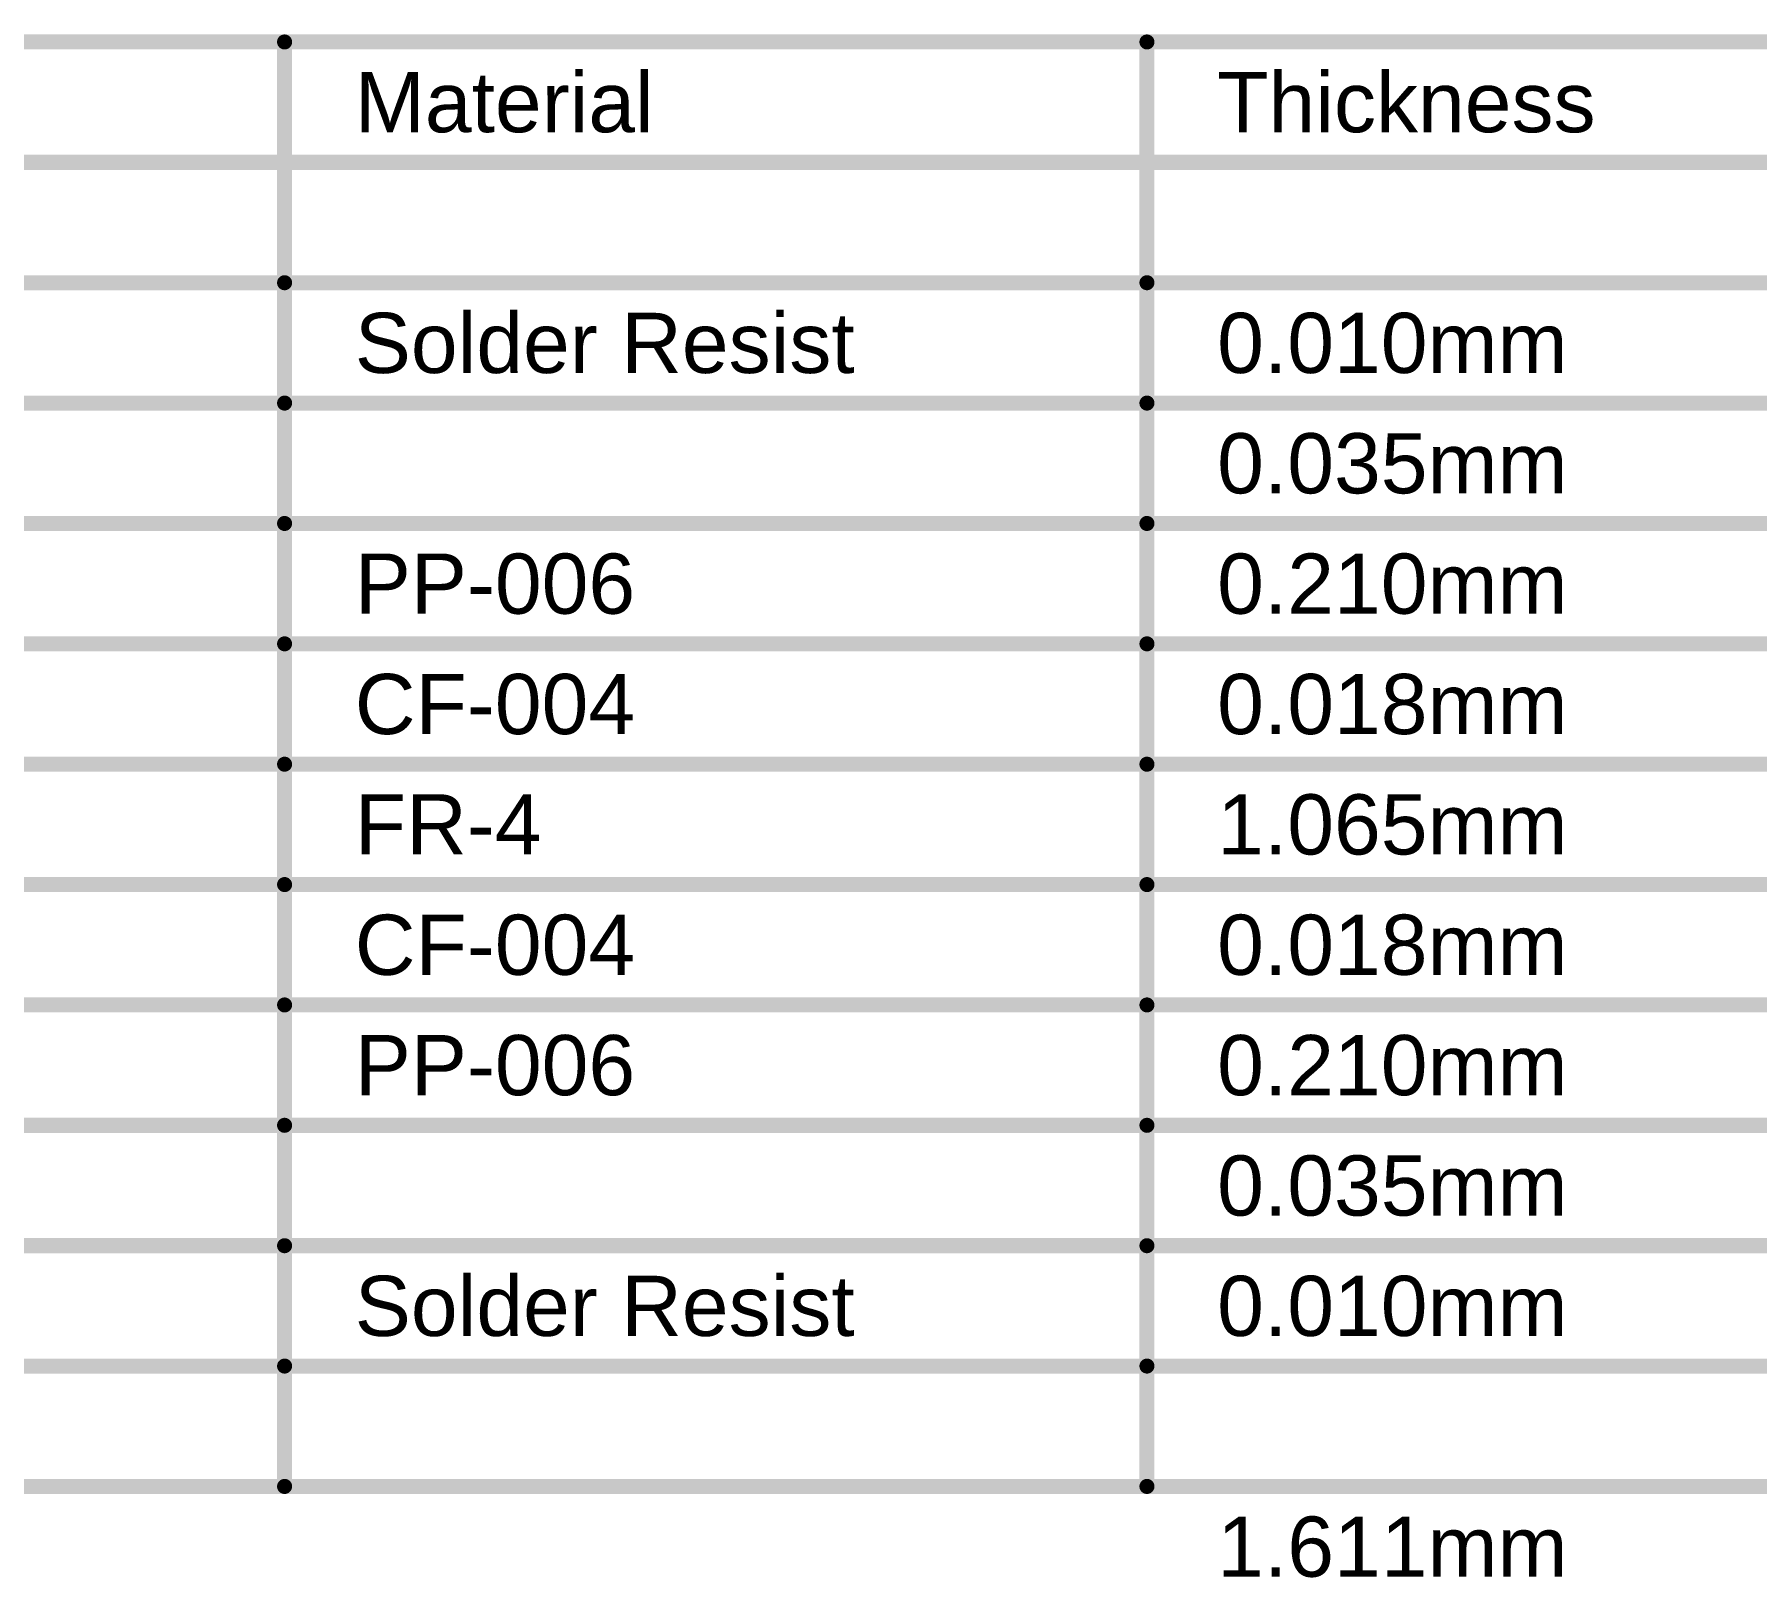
# Model space of a CAD drawing. Header units: inches. Extents: x 24 to 500, y 68 to 269.
# Drawn here: x 412.69 to 456.3, y 216.21 to 255.28 of the extents above; entities that cross this region are included whole.
import ezdxf

# ---------------------------------------------------------------- set-up
doc = ezdxf.new("R2010")
doc.units = ezdxf.units.IN
doc.layers.add('Fabrication', color=76, linetype='Continuous')
doc.styles.add('Arial', font='', dxfattribs={"height": 0.2})
doc.styles.get('Arial').set_extended_font_data('Arial')

msp = doc.modelspace()

# ---------------------------------------------------------------- linework, layer by layer
at = {"layer": 'Fabrication'}
for points in [[(384.997, 255.092, 0.381, 0.381, 0), (500.282, 255.092, 0.381, 0.381, 0)], [(419.024, 218.516, 0.381, 0.381, 0), (419.024, 255.092, 0.381, 0.381, 0)], [(440.862, 218.516, 0.381, 0.381, 0), (440.862, 255.092, 0.381, 0.381, 0)], [(384.997, 252.044, 0.381, 0.381, 0), (500.282, 252.044, 0.381, 0.381, 0)], [(395.408, 248.996, 0.381, 0.381, 0), (419.024, 248.996, 0.381, 0.381, 0)], [(419.024, 248.996, 0.381, 0.381, 0), (440.862, 248.996, 0.381, 0.381, 0)], [(440.862, 248.996, 0.381, 0.381, 0), (457.368, 248.996, 0.381, 0.381, 0)], [(395.408, 245.948, 0.381, 0.381, 0), (419.024, 245.948, 0.381, 0.381, 0)], [(419.024, 245.948, 0.381, 0.381, 0), (440.862, 245.948, 0.381, 0.381, 0)], [(440.862, 245.948, 0.381, 0.381, 0), (457.368, 245.948, 0.381, 0.381, 0)], [(395.408, 242.9, 0.381, 0.381, 0), (419.024, 242.9, 0.381, 0.381, 0)], [(419.024, 242.9, 0.381, 0.381, 0), (440.862, 242.9, 0.381, 0.381, 0)], [(440.862, 242.9, 0.381, 0.381, 0), (457.368, 242.9, 0.381, 0.381, 0)], [(395.408, 239.852, 0.381, 0.381, 0), (419.024, 239.852, 0.381, 0.381, 0)], [(419.024, 239.852, 0.381, 0.381, 0), (440.862, 239.852, 0.381, 0.381, 0)], [(440.862, 239.852, 0.381, 0.381, 0), (457.368, 239.852, 0.381, 0.381, 0)], [(395.408, 236.804, 0.381, 0.381, 0), (419.024, 236.804, 0.381, 0.381, 0)], [(419.024, 236.804, 0.381, 0.381, 0), (440.862, 236.804, 0.381, 0.381, 0)], [(440.862, 236.804, 0.381, 0.381, 0), (457.368, 236.804, 0.381, 0.381, 0)], [(395.408, 233.756, 0.381, 0.381, 0), (419.024, 233.756, 0.381, 0.381, 0)], [(419.024, 233.756, 0.381, 0.381, 0), (440.862, 233.756, 0.381, 0.381, 0)], [(440.862, 233.756, 0.381, 0.381, 0), (457.368, 233.756, 0.381, 0.381, 0)], [(395.408, 230.708, 0.381, 0.381, 0), (419.024, 230.708, 0.381, 0.381, 0)], [(419.024, 230.708, 0.381, 0.381, 0), (440.862, 230.708, 0.381, 0.381, 0)], [(440.862, 230.708, 0.381, 0.381, 0), (457.368, 230.708, 0.381, 0.381, 0)], [(395.408, 227.66, 0.381, 0.381, 0), (419.024, 227.66, 0.381, 0.381, 0)], [(419.024, 227.66, 0.381, 0.381, 0), (440.862, 227.66, 0.381, 0.381, 0)], [(440.862, 227.66, 0.381, 0.381, 0), (457.368, 227.66, 0.381, 0.381, 0)], [(395.408, 224.612, 0.381, 0.381, 0), (419.024, 224.612, 0.381, 0.381, 0)], [(419.024, 224.612, 0.381, 0.381, 0), (440.862, 224.612, 0.381, 0.381, 0)], [(440.862, 224.612, 0.381, 0.381, 0), (457.368, 224.612, 0.381, 0.381, 0)], [(395.408, 221.564, 0.381, 0.381, 0), (419.024, 221.564, 0.381, 0.381, 0)], [(419.024, 221.564, 0.381, 0.381, 0), (440.862, 221.564, 0.381, 0.381, 0)], [(440.862, 221.564, 0.381, 0.381, 0), (457.368, 221.564, 0.381, 0.381, 0)], [(395.408, 218.516, 0.381, 0.381, 0), (419.024, 218.516, 0.381, 0.381, 0)], [(419.024, 218.516, 0.381, 0.381, 0), (440.862, 218.516, 0.381, 0.381, 0)], [(440.862, 218.516, 0.381, 0.381, 0), (457.368, 218.516, 0.381, 0.381, 0)]]:
    msp.add_lwpolyline(points, format="xyseb", dxfattribs=at)
for points in [[(418.929, 255.092, 0.191, 0.191, 1), (419.119, 255.092, 0.191, 0.191, 1)], [(440.767, 255.092, 0.191, 0.191, 1), (440.957, 255.092, 0.191, 0.191, 1)], [(418.929, 248.996, 0.191, 0.191, 1), (419.119, 248.996, 0.191, 0.191, 1)], [(418.929, 248.996, 0.191, 0.191, 1), (419.119, 248.996, 0.191, 0.191, 1)], [(440.767, 248.996, 0.191, 0.191, 1), (440.957, 248.996, 0.191, 0.191, 1)], [(440.767, 248.996, 0.191, 0.191, 1), (440.957, 248.996, 0.191, 0.191, 1)], [(418.929, 245.948, 0.191, 0.191, 1), (419.119, 245.948, 0.191, 0.191, 1)], [(418.929, 245.948, 0.191, 0.191, 1), (419.119, 245.948, 0.191, 0.191, 1)], [(440.767, 245.948, 0.191, 0.191, 1), (440.957, 245.948, 0.191, 0.191, 1)], [(440.767, 245.948, 0.191, 0.191, 1), (440.957, 245.948, 0.191, 0.191, 1)], [(418.929, 242.9, 0.191, 0.191, 1), (419.119, 242.9, 0.191, 0.191, 1)], [(418.929, 242.9, 0.191, 0.191, 1), (419.119, 242.9, 0.191, 0.191, 1)], [(440.767, 242.9, 0.191, 0.191, 1), (440.957, 242.9, 0.191, 0.191, 1)], [(440.767, 242.9, 0.191, 0.191, 1), (440.957, 242.9, 0.191, 0.191, 1)], [(418.929, 239.852, 0.191, 0.191, 1), (419.119, 239.852, 0.191, 0.191, 1)], [(418.929, 239.852, 0.191, 0.191, 1), (419.119, 239.852, 0.191, 0.191, 1)], [(440.767, 239.852, 0.191, 0.191, 1), (440.957, 239.852, 0.191, 0.191, 1)], [(440.767, 239.852, 0.191, 0.191, 1), (440.957, 239.852, 0.191, 0.191, 1)], [(418.929, 236.804, 0.191, 0.191, 1), (419.119, 236.804, 0.191, 0.191, 1)], [(418.929, 236.804, 0.191, 0.191, 1), (419.119, 236.804, 0.191, 0.191, 1)], [(440.767, 236.804, 0.191, 0.191, 1), (440.957, 236.804, 0.191, 0.191, 1)], [(440.767, 236.804, 0.191, 0.191, 1), (440.957, 236.804, 0.191, 0.191, 1)], [(418.929, 233.756, 0.191, 0.191, 1), (419.119, 233.756, 0.191, 0.191, 1)], [(418.929, 233.756, 0.191, 0.191, 1), (419.119, 233.756, 0.191, 0.191, 1)], [(440.767, 233.756, 0.191, 0.191, 1), (440.957, 233.756, 0.191, 0.191, 1)], [(440.767, 233.756, 0.191, 0.191, 1), (440.957, 233.756, 0.191, 0.191, 1)], [(418.929, 230.708, 0.191, 0.191, 1), (419.119, 230.708, 0.191, 0.191, 1)], [(418.929, 230.708, 0.191, 0.191, 1), (419.119, 230.708, 0.191, 0.191, 1)], [(440.767, 230.708, 0.191, 0.191, 1), (440.957, 230.708, 0.191, 0.191, 1)], [(440.767, 230.708, 0.191, 0.191, 1), (440.957, 230.708, 0.191, 0.191, 1)], [(418.929, 227.66, 0.191, 0.191, 1), (419.119, 227.66, 0.191, 0.191, 1)], [(418.929, 227.66, 0.191, 0.191, 1), (419.119, 227.66, 0.191, 0.191, 1)], [(440.767, 227.66, 0.191, 0.191, 1), (440.957, 227.66, 0.191, 0.191, 1)], [(440.767, 227.66, 0.191, 0.191, 1), (440.957, 227.66, 0.191, 0.191, 1)], [(418.929, 224.612, 0.191, 0.191, 1), (419.119, 224.612, 0.191, 0.191, 1)], [(418.929, 224.612, 0.191, 0.191, 1), (419.119, 224.612, 0.191, 0.191, 1)], [(440.767, 224.612, 0.191, 0.191, 1), (440.957, 224.612, 0.191, 0.191, 1)], [(440.767, 224.612, 0.191, 0.191, 1), (440.957, 224.612, 0.191, 0.191, 1)], [(418.929, 221.564, 0.191, 0.191, 1), (419.119, 221.564, 0.191, 0.191, 1)], [(418.929, 221.564, 0.191, 0.191, 1), (419.119, 221.564, 0.191, 0.191, 1)], [(440.767, 221.564, 0.191, 0.191, 1), (440.957, 221.564, 0.191, 0.191, 1)], [(440.767, 221.564, 0.191, 0.191, 1), (440.957, 221.564, 0.191, 0.191, 1)], [(418.929, 218.516, 0.191, 0.191, 1), (419.119, 218.516, 0.191, 0.191, 1)], [(418.929, 218.516, 0.191, 0.191, 1), (419.119, 218.516, 0.191, 0.191, 1)], [(418.929, 218.516, 0.191, 0.191, 1), (419.119, 218.516, 0.191, 0.191, 1)], [(440.767, 218.516, 0.191, 0.191, 1), (440.957, 218.516, 0.191, 0.191, 1)], [(440.767, 218.516, 0.191, 0.191, 1), (440.957, 218.516, 0.191, 0.191, 1)], [(440.767, 218.516, 0.191, 0.191, 1), (440.957, 218.516, 0.191, 0.191, 1)]]:
    msp.add_lwpolyline(points, format="xyseb", close=True, dxfattribs=at)

# ---------------------------------------------------------------- texts
at = {"layer": 'Fabrication', "style": 'Arial'}
for s, p in [('Material', (420.802, 252.806)), ('Thickness', (442.64, 252.806)), ('Solder Resist', (420.802, 246.71)), ('0.010mm', (442.64, 246.71)), ('0.035mm', (442.64, 243.662)), ('PP-006', (420.802, 240.614)), ('0.210mm', (442.64, 240.614)), ('CF-004', (420.802, 237.566)), ('0.018mm', (442.64, 237.566)), ('FR-4', (420.802, 234.518)), ('1.065mm', (442.64, 234.518)), ('CF-004', (420.802, 231.47)), ('0.018mm', (442.64, 231.47)), ('PP-006', (420.802, 228.422)), ('0.210mm', (442.64, 228.422)), ('0.035mm', (442.64, 225.374)), ('Solder Resist', (420.802, 222.326)), ('0.010mm', (442.64, 222.326)), ('1.611mm', (442.64, 216.23))]:
    msp.add_text(s, height=1.524, dxfattribs=at).set_placement(p)

doc.saveas('drawing.dxf')
